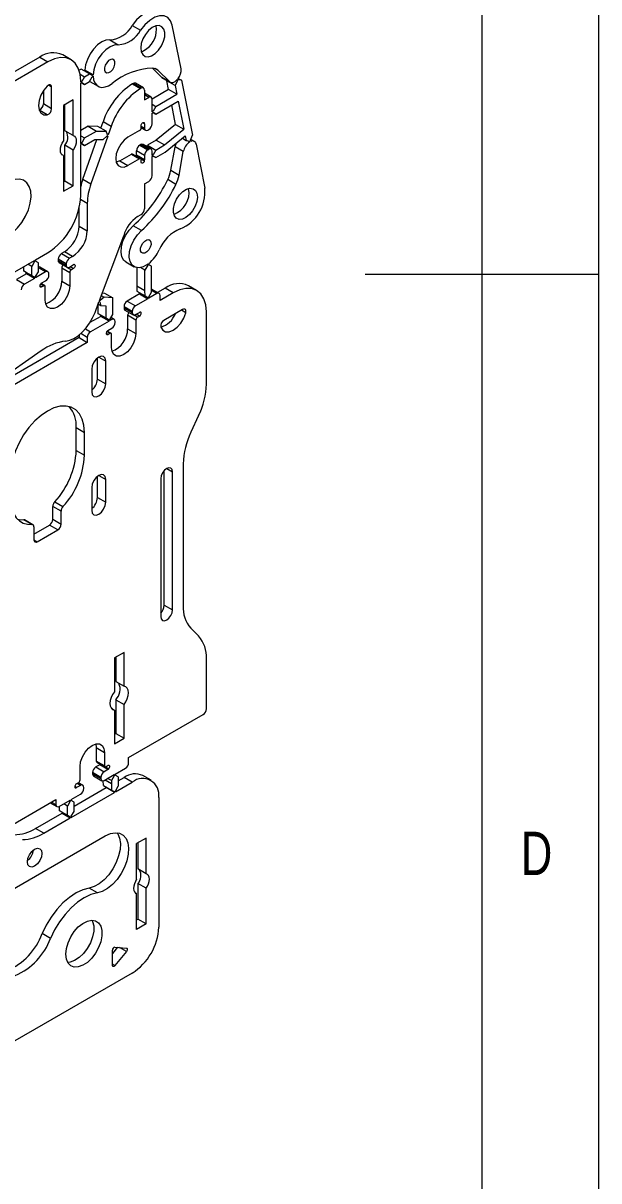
# Model space of a CAD drawing. Header units: millimetres. Extents: x 0 to 415, y 0 to 292.
# Drawn here: x 390.38 to 415, y 109.73 to 159.26 of the extents above; entities that cross this region are included whole.
import ezdxf

# ---------------------------------------------------------------- set-up
doc = ezdxf.new("R2010")
doc.units = ezdxf.units.MM
doc.styles.add('SLDTEXTSTYLE0', font='TXT', dxfattribs={"width": 0.75})

msp = doc.modelspace()

# ---------------------------------------------------------------- linework, layer by layer
at = {"color": 7, "linetype": 'Continuous', "lineweight": 0}
for p, q in [((415, 5), (415, 292)), ((410, 287), (410, 60)), ((415, 148.5), (405, 148.5))]:
    msp.add_line(p, q, dxfattribs=at)
at = {"color": 7, "linetype": 'Continuous', "lineweight": 15}
for p, q in [((395.0453, 159.1629), (395.3989, 158.9588)), ((397.134, 157.3116), (396.7513, 159.171)), ((394.0878, 158.541), (394.4414, 158.3369)), ((391.0845, 157.8082), (378.8636, 150.7533)), ((391.438, 157.6041), (379.2172, 150.5492)), ((391.0845, 157.8082), (391.438, 157.6041)), ((391.438, 157.6041), (391.438, 157.6041)), ((392.4242, 157.6952), (392.0706, 157.8993)), ((392.8555, 157.2918), (392.7698, 157.2424)), ((392.8124, 157.0766), (393.0011, 156.9676)), ((393.2091, 157.0877), (392.8555, 157.2918)), ((393.0185, 157.2471), (392.9758, 157.2224)), ((393.0011, 156.9676), (393.2091, 157.0877)), ((393.3721, 157.043), (393.0185, 157.2471)), ((393.3293, 157.0183), (393.2091, 157.0877)), ((393.3721, 157.043), (393.3293, 157.0183)), ((395.906, 157.329), (396.2761, 156.9629)), ((396.1542, 157.2291), (396.6296, 156.7588)), ((391.5959, 155.6003), (391.5959, 156.5241)), ((392.8809, 156.7594), (392.8384, 156.7839)), ((392.8384, 156.7349), (392.8384, 156.7795)), ((392.8809, 156.7594), (392.8384, 156.7349)), ((392.8809, 156.7104), (392.8384, 156.6859)), ((392.8384, 154.1159), (392.8384, 156.6859)), ((393.0011, 156.9676), (392.8809, 156.7594)), ((392.8809, 156.7104), (393.0011, 156.641)), ((393.0011, 156.641), (392.8809, 156.7104)), ((393.0011, 156.641), (393.2091, 156.7611)), ((393.2091, 156.7611), (393.3293, 156.9693)), ((393.2148, 156.7709), (393.2253, 156.7646)), ((393.2253, 156.7646), (393.5789, 156.5605)), ((393.3721, 156.994), (393.3293, 156.9693)), ((395.0786, 156.6763), (395.0557, 156.6631)), ((395.0557, 156.6631), (395.4021, 156.4631)), ((395.425, 156.4763), (395.0786, 156.6763)), ((395.525, 156.4862), (395.1786, 156.6862)), ((396.2761, 156.9629), (396.6296, 156.7588)), ((396.2761, 156.9629), (396.3038, 156.9417)), ((396.3038, 156.9417), (396.6573, 156.7376)), ((396.5254, 156.7922), (396.5328, 156.8095)), ((396.8789, 156.5881), (396.5254, 156.7922)), ((396.5999, 156.42), (396.5254, 156.7922)), ((396.9722, 156.8061), (396.8789, 156.5881)), ((396.8789, 156.5881), (396.9534, 156.2159)), ((396.9434, 156.8227), (396.9722, 156.8061)), ((396.9729, 156.8066), (396.9441, 156.8233)), ((396.9729, 156.8066), (396.9653, 156.8446)), ((396.9722, 156.8061), (396.9729, 156.8066)), ((397.0146, 156.8398), (397.0045, 156.8902)), ((397.0106, 156.8981), (397.1559, 156.8143)), ((397.1559, 156.8143), (397.0146, 156.8398)), ((397.1559, 156.8143), (397.6256, 154.4672)), ((391.2424, 156.368), (391.2424, 155.8044)), ((395.425, 156.4763), (395.4021, 156.4631)), ((395.5665, 156.3947), (395.5665, 155.9782)), ((395.8503, 156.0943), (395.5665, 156.2581)), ((395.5665, 155.9782), (395.7503, 156.0844)), ((396.5999, 156.42), (395.8915, 156.0111)), ((396.0544, 155.6969), (396.9534, 156.2159)), ((396.9534, 156.2159), (396.5999, 156.42)), ((391.5959, 155.6003), (391.2424, 155.8044)), ((392.5132, 155.9793), (392.1031, 155.7426)), ((392.1031, 155.7426), (392.1031, 154.2177)), ((392.1596, 154.6585), (392.1596, 155.7752)), ((392.5132, 154.4544), (392.5132, 155.9793)), ((395.8917, 155.4642), (395.8917, 156.0027)), ((395.8917, 155.7907), (396.0544, 155.6969)), ((396.0544, 155.6969), (395.9342, 155.4886)), ((396.0544, 155.3702), (397.012, 155.9231)), ((396.8989, 154.9256), (396.7317, 155.7612)), ((397.012, 155.9231), (397.2525, 154.7215)), ((393.6996, 154.7712), (393.7956, 155.044)), ((394.1421, 154.844), (393.7956, 155.044)), ((395.9342, 155.4886), (395.8917, 155.5131)), ((395.8917, 155.4642), (395.9342, 155.4886)), ((395.8917, 155.4152), (395.9342, 155.4397)), ((395.8917, 154.9575), (395.8917, 155.4152)), ((396.0544, 155.3702), (395.9341, 155.4396)), ((395.9342, 155.4397), (396.0544, 155.3702)), ((392.5132, 154.4544), (392.1596, 154.6585)), ((393.1582, 154.8475), (392.8384, 154.6629)), ((393.0011, 154.3486), (393.5117, 154.6434)), ((393.1582, 154.8475), (393.5117, 154.6434)), ((393.5712, 154.8453), (393.1582, 154.8475)), ((393.5117, 154.6434), (393.9248, 154.6412)), ((393.9248, 154.6412), (393.5712, 154.8453)), ((393.9779, 154.4856), (393.9248, 154.6412)), ((394.1421, 154.844), (394.0159, 154.4852)), ((395.3543, 154.6636), (394.8594, 154.3779)), ((395.425, 154.7861), (395.425, 154.8841)), ((395.425, 154.7837), (395.6079, 154.6782)), ((395.5258, 155.0162), (395.5597, 154.9966)), ((395.5665, 154.9575), (395.5665, 154.7697)), ((395.7079, 154.6881), (395.7503, 154.7126)), ((396.8989, 154.9256), (396.0731, 154.2513)), ((396.4266, 154.0472), (397.2525, 154.7215)), ((396.8989, 154.9256), (397.2525, 154.7215)), ((392.5132, 153.8298), (392.1596, 154.0339)), ((392.1596, 152.509), (392.1596, 154.0339)), ((392.8384, 154.4425), (393.0011, 154.3486)), ((392.8384, 154.1649), (392.8809, 154.1404)), ((392.8809, 154.1404), (392.8384, 154.1159)), ((392.8809, 154.0914), (392.8384, 154.0669)), ((392.8384, 151.8803), (392.8384, 154.0669)), ((393.0011, 154.3486), (392.8809, 154.1404)), ((392.8809, 154.0914), (393.0011, 154.022)), ((393.0011, 154.022), (392.8809, 154.0914)), ((392.9289, 152.5796), (393.526, 154.2775)), ((393.0011, 154.022), (393.4444, 154.278)), ((393.9966, 154.4304), (393.2754, 152.3796)), ((393.4444, 154.278), (393.7974, 154.276)), ((393.7974, 154.276), (393.9588, 154.4306)), ((393.9589, 154.4309), (393.9588, 154.4306)), ((393.9966, 154.4304), (393.9589, 154.4309)), ((394.0159, 154.4852), (393.9687, 154.5124)), ((394.0159, 154.4852), (393.9779, 154.4856)), ((395.4038, 154.0634), (395.3614, 154.0389)), ((395.3614, 154.0389), (395.7079, 153.8389)), ((395.7503, 153.8634), (395.4038, 154.0634)), ((395.8503, 153.8733), (395.5038, 154.0733)), ((395.6675, 153.9788), (395.7008, 154.0364)), ((396.0731, 154.2513), (395.7008, 154.0364)), ((395.7008, 154.0364), (396.0544, 153.8323)), ((396.0544, 153.8323), (396.4266, 154.0472)), ((396.0731, 154.2513), (396.4266, 154.0472)), ((396.4556, 153.7373), (397.3098, 154.4348)), ((397.1869, 154.3344), (397.3486, 154.241)), ((397.3098, 154.4348), (397.3486, 154.241)), ((397.3486, 154.241), (397.4907, 154.2153)), ((397.4988, 154.1774), (397.407, 154.2304)), ((397.4912, 154.2157), (397.4907, 154.2153)), ((397.4988, 154.1774), (397.4912, 154.2157)), ((397.5326, 154.2501), (397.6256, 154.4672)), ((397.5427, 154.1997), (397.5326, 154.2501)), ((397.7035, 154.2), (397.5493, 154.289)), ((397.7807, 154.0782), (398.145, 152.2038)), ((392.1031, 153.593), (392.0377, 153.6308)), ((392.1031, 153.593), (392.1031, 152.0681)), ((392.5132, 152.3049), (392.5132, 153.8298)), ((394.5129, 153.3694), (395.0079, 153.6552)), ((395.0079, 153.6552), (395.3543, 153.4551)), ((395.4043, 153.4601), (395.0578, 153.6601)), ((395.5665, 153.5939), (395.22, 153.7939)), ((395.22, 153.6061), (395.22, 153.7939)), ((395.5665, 153.4061), (395.22, 153.6061)), ((395.5665, 153.5939), (395.5665, 153.4061)), ((395.7079, 153.8389), (395.7503, 153.8634)), ((395.8917, 153.5996), (395.8917, 153.7817)), ((395.9342, 153.6241), (395.8917, 153.6486)), ((395.8917, 153.5996), (395.9342, 153.6241)), ((395.8917, 153.5506), (395.9342, 153.5751)), ((395.8917, 152.7365), (395.8917, 153.5506)), ((396.0544, 153.5057), (395.9341, 153.5751)), ((396.0544, 153.8323), (395.9342, 153.6241)), ((395.9342, 153.5751), (396.0544, 153.5057)), ((396.0544, 153.5057), (396.4556, 153.7373)), ((396.6941, 152.9665), (396.8743, 153.972)), ((397.2279, 153.7679), (396.8743, 153.972)), ((397.0477, 152.7624), (397.2279, 153.7679)), ((394.5129, 153.3694), (394.3592, 153.3073)), ((394.5129, 153.3694), (394.8594, 153.1694)), ((395.3543, 153.4551), (394.8594, 153.1694)), ((395.5597, 153.3593), (395.4209, 153.4395)), ((395.425, 153.3163), (395.425, 153.4143)), ((392.9289, 152.5796), (393.2754, 152.3796)), ((396.913, 152.3612), (396.5594, 152.5653)), ((396.6941, 152.9665), (397.0477, 152.7624)), ((392.1031, 152.4763), (392.1596, 152.509)), ((392.1031, 152.0681), (392.5132, 152.3049)), ((392.1596, 152.509), (392.5132, 152.3049)), ((395.5665, 152.3854), (395.7503, 152.4916)), ((395.5665, 152.3854), (395.5665, 151.3158)), ((392.7748, 150.5778), (392.7748, 151.3591)), ((393.1213, 151.5492), (393.1213, 150.3778)), ((395.2717, 150.9823), (395.425, 151.0708)), ((392.7748, 150.5778), (393.1213, 150.3778)), ((395.4387, 150.3894), (395.0851, 150.5935)), ((393.6389, 147.3886), (394.6769, 150.1654)), ((387.0928, 146.9303), (390.8656, 149.1083)), ((390.8204, 149.0822), (390.8656, 149.0561)), ((390.8656, 149.0561), (390.8656, 149.1083)), ((390.908, 149.1328), (391.4242, 149.4308)), ((390.908, 149.0806), (390.908, 149.1328)), ((391.0283, 149.0112), (390.908, 149.0806)), ((392.2162, 148.9571), (391.8697, 149.1571)), ((391.8697, 149.1571), (391.8697, 149.1081)), ((391.8697, 149.1081), (392.2162, 148.9081)), ((392.1384, 149.4755), (392.0111, 149.4021)), ((392.0111, 149.4021), (392.3576, 149.2021)), ((392.4849, 149.2755), (392.1384, 149.4755)), ((392.4849, 149.2755), (392.3576, 149.2021)), ((390.3919, 148.8348), (390.3919, 148.6665)), ((390.3919, 148.6665), (390.7454, 148.4624)), ((390.5121, 148.5971), (390.3919, 148.6665)), ((390.8656, 148.3929), (390.5121, 148.5971)), ((390.5121, 148.5367), (390.5121, 148.5971)), ((390.7454, 148.8479), (390.58, 148.9434)), ((390.8656, 149.0561), (390.7454, 148.8479)), ((390.7454, 148.4624), (390.7454, 148.8479)), ((390.908, 148.4174), (391.0283, 148.6256)), ((391.3394, 148.6142), (390.908, 148.3652)), ((391.0283, 148.6256), (391.0283, 149.0112)), ((391.4394, 148.6241), (391.0929, 148.8242)), ((391.9111, 149.0166), (392.2576, 148.8165)), ((392.0253, 148.7897), (392.3718, 148.5896)), ((392.0253, 148.7897), (392.0253, 148.2181)), ((392.2162, 148.9571), (392.2162, 148.9081)), ((392.3576, 148.8264), (392.5203, 148.9203)), ((392.3718, 148.5896), (392.3718, 148.0181)), ((392.5273, 148.7611), (392.4425, 148.7121)), ((394.7694, 149.0454), (395.1229, 148.8413)), ((395.2347, 148.8008), (395.2347, 148.0259)), ((395.5883, 148.6951), (395.4, 148.8038)), ((395.7085, 148.9033), (395.5883, 148.6951)), ((395.5883, 147.8218), (395.5883, 148.6951)), ((395.6746, 148.9229), (395.7085, 148.9033)), ((395.6752, 148.9233), (395.7092, 148.9037)), ((395.7085, 148.9033), (395.7092, 148.9037)), ((395.7092, 148.9468), (395.7092, 148.9037)), ((395.7516, 148.9788), (395.7516, 148.9274)), ((395.8711, 148.8584), (395.7516, 148.9274)), ((395.8711, 147.9868), (395.8711, 148.8584)), ((390.5191, 148.5408), (390.0878, 148.2918)), ((390.0878, 148.2918), (390.4343, 148.0917)), ((390.8656, 148.3407), (390.4343, 148.0917)), ((390.8656, 148.3407), (390.5191, 148.5408)), ((390.7454, 148.4624), (390.8656, 148.3929)), ((390.8656, 148.3407), (390.8656, 148.3929)), ((390.908, 148.3652), (390.908, 148.4174)), ((391.3045, 148.0313), (391.1467, 148.1224)), ((391.1767, 148.1447), (391.3394, 148.2386)), ((391.4808, 148.4836), (391.4808, 148.5326)), ((392.0253, 148.2181), (392.3718, 148.0181)), ((391.2545, 148.0263), (391.1697, 147.9774)), ((391.3252, 147.4139), (391.3252, 147.9855)), ((393.7198, 147.605), (393.8405, 147.5353)), ((393.7628, 147.72), (393.8578, 147.7133)), ((393.8578, 147.7133), (394.2114, 147.5092)), ((395.3588, 147.6765), (394.8325, 147.3726)), ((395.2347, 148.0259), (395.5883, 147.8218)), ((395.2347, 148.0259), (395.2369, 147.7922)), ((395.2369, 147.7922), (395.5904, 147.5881)), ((395.3586, 147.7219), (395.3588, 147.6765)), ((395.3588, 147.6765), (395.7123, 147.4724)), ((395.5904, 147.5881), (395.5883, 147.8218)), ((395.7546, 147.5463), (395.8733, 147.7548)), ((396.0911, 147.691), (395.7548, 147.4969)), ((395.8733, 147.7548), (395.8711, 147.9868)), ((396.1911, 147.7009), (395.8721, 147.8851)), ((396.4447, 147.9277), (396.1215, 147.7412)), ((396.7982, 147.7236), (396.2326, 147.3971)), ((396.2326, 147.3971), (396.2326, 147.6094)), ((396.7982, 147.7236), (396.4447, 147.9277)), ((397.7982, 147.8227), (397.4446, 148.0268)), ((393.4503, 146.8842), (393.6184, 147.3339)), ((393.575, 147.2177), (393.575, 146.8377)), ((393.7021, 147.1706), (393.5831, 147.2393)), ((393.6564, 147.3318), (393.6184, 147.3339)), ((393.6764, 147.3865), (393.6389, 147.3886)), ((393.6764, 147.3865), (393.6449, 147.4047)), ((393.6768, 147.3877), (393.6453, 147.4059)), ((393.6564, 147.3318), (393.7021, 147.1706)), ((393.6764, 147.3865), (393.6768, 147.3877)), ((393.8405, 147.5353), (393.6768, 147.3877)), ((393.9285, 147.1546), (393.7021, 147.1706)), ((394.2114, 147.5092), (393.8405, 147.5353)), ((393.9285, 146.6336), (393.9285, 147.1546)), ((394.2114, 146.7969), (394.2114, 147.5092)), ((395.0446, 146.9236), (394.6911, 147.1277)), ((394.6911, 147.1277), (394.6911, 147.0787)), ((394.8325, 147.3726), (395.186, 147.1685)), ((395.7123, 147.4724), (395.186, 147.1685)), ((395.5904, 147.5881), (395.7119, 147.5208)), ((395.7122, 147.521), (395.7119, 147.5208)), ((395.7122, 147.521), (395.7123, 147.4724)), ((395.7546, 147.5463), (395.7548, 147.4969)), ((393.6952, 146.7161), (393.2345, 146.4501)), ((393.575, 146.8377), (393.9285, 146.6336)), ((393.6952, 146.7683), (393.575, 146.8377)), ((394.0487, 146.5642), (393.6952, 146.7683)), ((393.6952, 146.7161), (393.6952, 146.7683)), ((394.0487, 146.512), (393.6952, 146.7161)), ((393.9285, 146.6336), (394.0487, 146.5642)), ((394.0912, 146.5887), (394.2114, 146.7969)), ((394.2678, 146.5906), (394.1362, 146.6666)), ((394.6911, 147.0787), (395.0446, 146.8746)), ((394.7325, 146.9871), (395.0861, 146.783)), ((395.2002, 146.5561), (394.8466, 146.7602)), ((394.8466, 146.7602), (394.8466, 146.1887)), ((395.0446, 146.9236), (395.0446, 146.8746)), ((395.186, 146.7929), (395.3487, 146.8868)), ((395.2709, 146.6786), (395.3557, 146.7276)), ((397.1982, 147.0072), (396.3982, 146.5454)), ((398.2125, 143.8217), (398.2125, 146.907)), ((394.0487, 146.512), (393.2627, 146.0582)), ((394.0052, 146.1112), (394.1678, 146.2051)), ((394.0487, 146.512), (394.0487, 146.5642)), ((394.0912, 146.5365), (394.0912, 146.5887)), ((394.1678, 146.5807), (394.0912, 146.5365)), ((394.3092, 146.4501), (394.3092, 146.4991)), ((394.8466, 146.1887), (395.2002, 145.9846)), ((395.2002, 146.5561), (395.2002, 145.9846)), ((392.7677, 145.8051), (388.1282, 143.1267)), ((392.7677, 145.9184), (392.7677, 145.8051)), ((392.7677, 145.8051), (393.1213, 145.601)), ((393.1213, 145.8133), (393.1213, 145.601)), ((394.133, 145.9978), (393.9751, 146.0889)), ((393.9981, 145.9438), (394.083, 145.9928)), ((394.1537, 145.3804), (394.1537, 145.952)), ((391.1508, 145.2356), (381.7168, 138.6534)), ((393.1213, 145.601), (386.4026, 141.7224)), ((393.5526, 144.029), (393.5526, 144.9373)), ((393.9062, 143.8249), (393.9062, 144.8048)), ((393.3122, 144.4619), (393.3122, 143.482)), ((393.5526, 144.029), (393.9062, 143.8249)), ((397.8838, 142.4729), (397.5512, 141.7572)), ((392.6489, 141.9559), (393.0025, 141.7518)), ((392.6489, 140.9761), (392.6489, 141.9559)), ((393.0025, 140.772), (393.0025, 141.7518)), ((392.6489, 140.9761), (393.0025, 140.772)), ((397.2225, 140.4084), (397.2225, 134.3429)), ((393.5526, 138.9665), (393.5526, 139.8748)), ((393.9062, 138.7624), (393.9062, 139.7422)), ((396.2679, 139.7777), (396.2679, 133.8715)), ((396.4093, 134.3613), (396.4093, 140.1176)), ((396.7629, 134.1572), (396.7629, 140.0635)), ((393.3122, 139.3993), (393.3122, 138.4195)), ((391.7271, 138.7812), (392.0806, 138.5771)), ((393.5526, 138.9665), (393.9062, 138.7624)), ((391.9984, 138.3813), (391.6449, 138.5855)), ((391.6449, 138.0343), (391.6449, 138.5855)), ((391.9984, 137.8302), (391.9984, 138.3813)), ((390.7537, 137.8111), (390.4001, 138.0152)), ((390.7945, 137.8018), (390.4409, 138.0059)), ((390.8359, 137.404), (391.5034, 137.7893)), ((390.8359, 137.7103), (390.8359, 137.1591)), ((391.857, 137.5852), (391.5034, 137.7893)), ((391.6449, 138.0343), (391.9984, 137.8302)), ((390.9773, 137.0774), (391.857, 137.5852)), ((396.4093, 134.3613), (396.7629, 134.1572)), ((397.5512, 133.3736), (397.8838, 133.042)), ((394.6925, 132.341), (394.2824, 132.1043)), ((394.6925, 130.895), (394.6925, 132.341)), ((394.2824, 132.1043), (394.2824, 130.6582)), ((394.3389, 132.1369), (394.3389, 131.0991)), ((398.2125, 129.9229), (398.2125, 132.0726)), ((394.3389, 131.0991), (394.6925, 130.895)), ((394.3389, 130.3167), (394.6925, 130.1126)), ((394.3389, 130.3167), (394.3389, 128.8707)), ((394.1487, 129.953), (394.2824, 129.8759)), ((394.2824, 129.8759), (394.2824, 128.4298)), ((394.6925, 128.6666), (394.6925, 130.1126)), ((394.8891, 127.8411), (398.071, 129.678)), ((394.3389, 128.8707), (394.2824, 128.838)), ((394.3389, 128.8707), (394.6925, 128.6666)), ((393.4817, 128.4246), (393.5031, 128.2657)), ((394.2824, 128.4298), (394.6925, 128.6666)), ((393.5031, 128.2657), (393.8567, 128.0616)), ((393.5031, 128.2657), (393.5031, 127.6941)), ((393.8567, 128.0616), (393.8567, 127.49)), ((394.8891, 127.6288), (394.8891, 127.8411)), ((392.8102, 126.8859), (392.8102, 127.4575)), ((393.6516, 127.5349), (393.489, 127.441)), ((393.489, 127.441), (393.8425, 127.2369)), ((393.8567, 127.49), (393.5031, 127.6941)), ((393.5238, 127.6484), (393.8774, 127.4443)), ((394.0052, 127.3308), (393.6516, 127.5349)), ((394.0052, 127.3308), (393.8425, 127.2369)), ((393.9035, 127.4402), (394.0423, 127.36)), ((394.0122, 127.4982), (393.9274, 127.4492)), ((394.3163, 127.1348), (394.7476, 127.3838)), ((393.7011, 126.992), (393.3476, 127.1961)), ((393.3476, 127.1961), (393.3476, 127.1471)), ((393.3476, 127.1471), (393.7011, 126.943)), ((393.389, 127.0555), (393.7425, 126.8514)), ((393.7011, 126.992), (393.7011, 126.943)), ((393.8078, 126.651), (393.8026, 126.8449)), ((393.8425, 126.8613), (394.2739, 127.1103)), ((393.8856, 126.8862), (394.1537, 126.7314)), ((394.1537, 126.8531), (393.991, 126.947)), ((394.2739, 127.0613), (394.1537, 126.8531)), ((394.1537, 126.8531), (394.1537, 126.7314)), ((394.2314, 127.0858), (394.2739, 127.0613)), ((394.2739, 127.0613), (394.2739, 127.1103)), ((394.3163, 127.0858), (394.3163, 127.1348)), ((394.4365, 127.0164), (394.3163, 127.0858)), ((394.4365, 127.0164), (394.4365, 126.8997)), ((394.4365, 126.8997), (394.4441, 126.6202)), ((394.438, 126.8457), (394.6917, 126.9922)), ((395.0453, 126.7881), (394.6917, 126.9922)), ((395.8452, 126.8673), (395.4917, 127.0714)), ((392.4371, 125.2824), (394.2861, 126.3498)), ((392.5573, 125.76), (393.9326, 126.5539)), ((392.6245, 126.5415), (392.5906, 126.5611)), ((392.7395, 126.7634), (392.6546, 126.7144)), ((392.8243, 126.6491), (392.6617, 126.5552)), ((392.9243, 126.659), (392.7414, 126.7646)), ((392.9657, 126.5184), (392.9657, 126.5674)), ((393.8078, 126.651), (394.1614, 126.4469)), ((393.9326, 126.5539), (393.9318, 126.5795)), ((394.2861, 126.3498), (393.9326, 126.5539)), ((394.1537, 126.7314), (394.1614, 126.4469)), ((394.1614, 126.4469), (394.2851, 126.384)), ((394.2861, 126.3498), (394.2851, 126.384)), ((394.3276, 126.41), (394.3275, 126.4099)), ((394.3286, 126.3743), (394.3275, 126.4099)), ((394.3276, 126.41), (394.4441, 126.6202)), ((394.3286, 126.3743), (395.0453, 126.7881)), ((381.0379, 119.8449), (391.7778, 126.045)), ((391.5353, 125.905), (391.8192, 125.7411)), ((391.7778, 126.045), (391.7778, 125.8327)), ((391.9192, 125.751), (392.3947, 126.0255)), ((392.2745, 125.7683), (392.1118, 125.8622)), ((392.3947, 125.9765), (392.2745, 125.7683)), ((392.3947, 125.9765), (392.3522, 126.001)), ((392.3947, 126.0255), (392.3947, 125.9765)), ((392.4371, 126.05), (392.8243, 126.2735)), ((392.4371, 126.05), (392.4371, 126.001)), ((392.5573, 125.9316), (392.4371, 126.001)), ((392.5573, 125.5396), (392.5573, 125.9316)), ((396.1766, 126.1348), (396.1766, 120.5823)), ((390.9118, 124.8101), (392.0411, 125.462)), ((391.9209, 125.752), (391.9209, 125.5804)), ((391.9209, 125.5804), (392.2745, 125.3763)), ((392.0411, 125.511), (391.9209, 125.5804)), ((392.0411, 125.511), (392.3947, 125.3069)), ((392.0411, 125.511), (392.0411, 125.462)), ((392.0411, 125.462), (392.3947, 125.2579)), ((392.2745, 125.3763), (392.2745, 125.7683)), ((392.2745, 125.3763), (392.3947, 125.3069)), ((392.3947, 125.3069), (392.3947, 125.2579)), ((392.4371, 125.3314), (392.5573, 125.5396)), ((392.4371, 125.3314), (392.4371, 125.2824)), ((391.2653, 124.606), (390.9118, 124.8101)), ((391.2653, 124.606), (392.3947, 125.2579)), ((388.6601, 121.4689), (393.8907, 124.4885)), ((395.6421, 124.3972), (395.2319, 124.1604)), ((395.6421, 122.8723), (395.6421, 124.3972)), ((395.2319, 122.6355), (395.2319, 124.1604)), ((395.2885, 124.1931), (395.2885, 123.0764)), ((395.6421, 122.8723), (395.2885, 123.0764)), ((395.6421, 122.2476), (395.2885, 122.4517)), ((395.2885, 122.4517), (395.2885, 120.9268)), ((393.5522, 122.0541), (393.1987, 122.2582)), ((395.2319, 122.0109), (395.1666, 122.0486)), ((395.2319, 120.486), (395.2319, 122.0109)), ((395.6421, 120.7227), (395.6421, 122.2476)), ((395.2319, 120.8942), (395.2885, 120.9268)), ((395.6421, 120.7227), (395.2885, 120.9268)), ((395.6421, 120.7227), (395.2319, 120.486)), ((391.5456, 120.1045), (391.1921, 120.3086)), ((394.4168, 119.725), (394.1977, 119.4524)), ((394.1977, 118.9499), (394.1977, 119.6031)), ((394.3037, 119.7351), (394.7936, 119.6913)), ((394.7936, 119.5498), (394.3037, 118.9404)), ((395.0453, 118.6227), (383.4039, 111.9022))]:
    msp.add_line(p, q, dxfattribs=at)
at = {"color": 8, "linetype": 'Continuous', "lineweight": 15}
for p, q in [((396.1542, 157.2291), (396.0045, 157.3155)), ((391.5959, 156.5241), (391.4545, 156.6058)), ((395.7503, 156.0844), (395.5665, 156.1905)), ((391.4073, 155.3375), (391.0626, 155.5365)), ((395.425, 154.8514), (395.5665, 154.7697)), ((395.5665, 154.9575), (395.489, 155.0023)), ((393.1213, 151.5492), (392.8317, 151.7164)), ((391.3394, 148.6142), (391.0283, 148.7938)), ((392.2727, 148.8102), (392.4425, 148.7121)), ((392.3859, 148.8428), (392.5273, 148.7611)), ((391.1272, 148.0998), (391.2545, 148.0263)), ((391.099, 148.0182), (391.1697, 147.9774)), ((396.0911, 147.691), (395.8727, 147.8172)), ((394.1678, 146.5807), (394.1069, 146.6159)), ((395.2709, 146.6786), (395.1011, 146.7766)), ((395.3557, 146.7276), (395.2143, 146.8093)), ((397.3316, 146.8664), (397.143, 146.9753)), ((393.0413, 146.1861), (393.2627, 146.0582)), ((393.1213, 145.8133), (392.8376, 145.9771)), ((393.9981, 145.9438), (393.9274, 145.9847)), ((394.083, 145.9928), (393.9557, 146.0663)), ((393.6091, 144.9763), (393.9062, 144.8048)), ((396.5154, 140.2064), (396.7629, 140.0635)), ((393.6091, 139.9137), (393.9062, 139.7422)), ((390.8359, 137.1591), (390.9773, 137.0774)), ((392.6617, 126.5552), (392.5842, 126.5999)), ((392.8243, 126.6491), (392.6829, 126.7307)), ((391.5939, 125.9388), (391.7778, 125.8327)), ((394.7936, 119.5498), (394.5038, 119.7172)), ((394.3037, 118.9404), (394.1977, 119.0017))]:
    msp.add_line(p, q, dxfattribs=at)
at = {"color": 7, "linetype": 'Continuous', "lineweight": 15, "flags": 128}
for points in [[(396.1677, 159.7316), (396.0484, 159.7773), (395.858, 159.7807), (395.6491, 159.7147), (395.435, 159.5835), (395.2294, 159.3956), (395.0453, 159.1629)], [(396.7513, 159.171), (396.6807, 159.3638), (396.5617, 159.5008), (396.402, 159.5732), (396.2115, 159.5766), (396.0026, 159.5106), (395.7886, 159.3794), (395.5829, 159.1915), (395.3989, 158.9588)], [(396.026, 157.965), (396.1703, 158.1099), (396.2925, 158.2884), (396.3817, 158.4846), (396.4301, 158.6812), (396.4332, 158.8607), (396.3908, 159.007), (396.3067, 159.1073), (396.1884, 159.1525), (396.0463, 159.1388), (395.8931, 159.0672), (395.7425, 158.9442), (395.6077, 158.7807), (395.5008, 158.5912), (395.4312, 158.3925), (395.4052, 158.2024), (395.4251, 158.0376), (395.489, 157.9129), (395.5914, 157.8394), (395.723, 157.8235), (395.8723, 157.8666), (396.026, 157.965)], [(394.0878, 158.541), (393.9196, 158.5279), (393.7384, 158.4546), (393.5563, 158.3259), (393.3855, 158.1506), (393.2376, 157.9403), (393.1224, 157.7092), (393.0477, 157.4728), (393.0185, 157.2471)], [(394.4414, 158.3369), (394.2732, 158.3238), (394.092, 158.2505), (393.9098, 158.1218), (393.7391, 157.9465), (393.5911, 157.7362), (393.4759, 157.5051), (393.4012, 157.2687), (393.3721, 157.043)], [(395.4252, 158.0372), (395.5188, 158.0707), (395.6724, 158.1691)], [(392.8384, 156.7795), (392.8116, 157.0807), (392.7321, 157.3394), (392.603, 157.5459), (392.4291, 157.6923), (392.2171, 157.7731), (391.975, 157.7852), (391.712, 157.7281), (391.438, 157.6041)], [(394.033, 157.6559), (393.9517, 157.5692), (393.8897, 157.4608), (393.8566, 157.3472), (393.8573, 157.2456), (393.8917, 157.1716), (393.9546, 157.1364), (394.0364, 157.1454), (394.1247, 157.1971), (394.206, 157.2838), (394.268, 157.3922), (394.3011, 157.5059), (394.3004, 157.6074), (394.266, 157.6814), (394.2031, 157.7166), (394.1212, 157.7077), (394.033, 157.6559)], [(391.4073, 156.5692), (391.2547, 156.3862), (391.134, 156.1727), (391.0568, 155.9488), (391.0302, 155.7356), (391.0568, 155.5531), (391.134, 155.4184), (391.2547, 155.3442), (391.4073, 155.3375)], [(391.5959, 156.5241), (391.5919, 156.5604), (391.5801, 156.59), (391.5611, 156.6113), (391.5361, 156.6229), (391.5065, 156.6244), (391.4739, 156.6154), (391.4402, 156.5967), (391.4073, 156.5692)], [(393.3721, 156.994), (393.3921, 156.8354), (393.4426, 156.703), (393.5212, 156.6026), (393.6244, 156.5386), (393.7478, 156.5139), (393.8858, 156.5295), (394.0323, 156.5849), (394.1809, 156.6774)], [(396.6296, 156.7588), (396.6605, 156.7359), (396.6967, 156.7225), (396.7374, 156.719), (396.7814, 156.7256), (396.8274, 156.742), (396.8743, 156.7678), (396.9207, 156.8023), (396.9653, 156.8446)], [(395.425, 154.8841), (395.429, 154.9134), (395.4406, 154.9441), (395.4583, 154.9726), (395.4803, 154.9957), (395.5041, 155.0108), (395.5269, 155.0162), (395.5461, 155.0113), (395.5597, 154.9966)], [(392.1031, 153.593), (392.0467, 153.6229), (392.0041, 153.6739), (391.9777, 153.7434), (391.9687, 153.8278), (391.9777, 153.9225), (392.0041, 154.0226), (392.0467, 154.1228), (392.1031, 154.2177)], [(392.5132, 154.4544), (392.5696, 154.4246), (392.6121, 154.3736), (392.6386, 154.304), (392.6475, 154.2197), (392.6386, 154.1249), (392.6121, 154.0248), (392.5696, 153.9247), (392.5132, 153.8298)], [(394.8594, 154.3779), (394.6977, 154.2549), (394.5518, 154.0849), (394.436, 153.8844), (394.3617, 153.6731), (394.3361, 153.4716), (394.3617, 153.2996), (394.436, 153.1741), (394.5518, 153.1072), (394.6977, 153.1056), (394.8594, 153.1694)], [(395.5597, 153.3593), (395.5461, 153.3289), (395.5269, 153.3018), (395.5041, 153.2808), (395.4803, 153.2685), (395.4583, 153.2662), (395.4406, 153.2742), (395.429, 153.2916), (395.425, 153.3163)], [(389.719, 150.1442), (389.9353, 150.297), (390.1411, 150.4971), (390.3269, 150.7352), (390.4838, 150.9998), (390.6044, 151.2786), (390.683, 151.5582), (390.7158, 151.8256), (390.7014, 152.0679), (390.6403, 152.2738), (390.5356, 152.4336), (390.392, 152.5395), (390.2166, 152.5868), (390.0174, 152.573), (389.804, 152.4989), (389.5865, 152.3679), (389.3751, 152.1863)], [(397.2085, 152.0531), (397.3622, 152.1515), (397.5114, 152.1946), (397.6431, 152.1787), (397.7455, 152.1051), (397.8094, 151.9804), (397.8293, 151.8157), (397.8033, 151.6256), (397.7337, 151.4269), (397.6268, 151.2374), (397.492, 151.0739), (397.3413, 150.9509), (397.1882, 150.8793), (397.0461, 150.8655), (396.9278, 150.9108), (396.8437, 151.0111), (396.8013, 151.1574), (396.8044, 151.3368), (396.8527, 151.5334), (396.942, 151.7297), (397.0642, 151.9082), (397.2085, 152.0531)], [(394.7694, 149.0454), (394.6866, 149.1126), (394.6002, 149.2612), (394.5634, 149.4578), (394.5787, 149.688), (394.6451, 149.9347), (394.7576, 150.1797), (394.908, 150.4048), (395.0851, 150.5935)], [(395.7092, 148.9468), (395.5169, 148.8389), (395.3325, 148.7953), (395.1696, 148.819), (395.0401, 148.9085), (394.9538, 149.0571), (394.9169, 149.2537), (394.9322, 149.4839), (394.9986, 149.7306), (395.1112, 149.9755), (395.2616, 150.2007), (395.4387, 150.3894)], [(395.6688, 149.478), (395.5805, 149.4263), (395.4987, 149.4173), (395.4357, 149.4525), (395.4013, 149.5265), (395.4006, 149.6281), (395.4338, 149.7417), (395.4957, 149.8501), (395.577, 149.9368), (395.6653, 149.9885), (395.7471, 149.9975), (395.81, 149.9623), (395.8445, 149.8883), (395.8451, 149.7867), (395.812, 149.6731), (395.7501, 149.5647), (395.6688, 149.478)], [(392.5574, 148.934), (392.5769, 148.9296), (392.5908, 148.9153), (392.5975, 148.8929), (392.5963, 148.8648), (392.5873, 148.8342), (392.5715, 148.8046), (392.5508, 148.7792), (392.5273, 148.7611)], [(391.1697, 147.9774), (391.1462, 147.9684), (391.1255, 147.9698), (391.1097, 147.9812), (391.1007, 148.0014), (391.0995, 148.0281), (391.1062, 148.0583), (391.1201, 148.0886), (391.1396, 148.1155)], [(392.3718, 148.0181), (392.3461, 147.8166), (392.2718, 147.6052), (392.1561, 147.4047), (392.0102, 147.2347), (391.8485, 147.1118), (391.6868, 147.048), (391.5409, 147.0496), (391.4252, 147.1165), (391.3509, 147.242), (391.3252, 147.4139)], [(398.2125, 146.907), (398.1853, 147.2099), (398.1048, 147.4698), (397.9741, 147.6767), (397.7982, 147.8226), (397.5839, 147.902), (397.3394, 147.9118), (397.0741, 147.8515), (396.7982, 147.7236)], [(392.1974, 145.6594), (392.3702, 145.6956), (392.5501, 145.7733), (392.7312, 145.8901), (392.9073, 146.0419), (393.0725, 146.2237), (393.2213, 146.4294), (393.3487, 146.6521), (393.4503, 146.8842)], [(395.3557, 146.7276), (395.3792, 146.7457), (395.4, 146.771), (395.4157, 146.8007), (395.4248, 146.8313), (395.426, 146.8594), (395.4192, 146.8818), (395.4054, 146.8961), (395.3859, 146.9005)], [(396.2649, 146.2506), (396.3471, 146.1218), (396.4716, 146.0544), (396.6269, 146.0548), (396.7982, 146.123), (396.9696, 146.2526), (397.1248, 146.4315), (397.2494, 146.6427), (397.3316, 146.8664)], [(397.3316, 146.8664), (397.3389, 146.9086), (397.3383, 146.9472), (397.3298, 146.9799), (397.3137, 147.0048), (397.2911, 147.0207), (397.2633, 147.0264), (397.2317, 147.0219), (397.1982, 147.0072)], [(393.968, 146.082), (393.9485, 146.0551), (393.9346, 146.0248), (393.9279, 145.9946), (393.9291, 145.9679), (393.9381, 145.9477), (393.9539, 145.9363), (393.9747, 145.9349), (393.9981, 145.9438)], [(395.2002, 145.9846), (395.1746, 145.7831), (395.1003, 145.5717), (394.9845, 145.3712), (394.8386, 145.2012), (394.6769, 145.0782), (394.5152, 145.0145), (394.3694, 145.0161), (394.2536, 145.0829), (394.1793, 145.2085), (394.1537, 145.3804)], [(393.9062, 144.8048), (393.8836, 144.923), (393.8192, 144.9971), (393.7228, 145.0158), (393.6092, 144.9763), (393.4955, 144.8846), (393.3992, 144.7546), (393.3348, 144.6062), (393.3122, 144.4619)], [(393.3122, 143.482), (393.3348, 143.3638), (393.3992, 143.2898), (393.4955, 143.271), (393.6092, 143.3105), (393.7228, 143.4023), (393.8192, 143.5322), (393.8836, 143.6806), (393.9062, 143.8249)], [(393.0025, 141.7518), (392.9784, 142.0558), (392.9069, 142.3228), (392.7901, 142.5445), (392.6316, 142.7144), (392.4362, 142.8273), (392.2098, 142.8796), (391.9594, 142.8699), (391.6925, 142.7984), (391.4172, 142.6673), (391.1419, 142.4806), (390.8749, 142.2439), (390.6245, 141.9644), (390.3981, 141.6507), (390.2027, 141.3123), (390.0442, 140.9594), (389.9274, 140.6028), (389.8559, 140.2532), (389.8318, 139.9214)], [(396.7629, 140.0635), (396.7441, 140.162), (396.6904, 140.2237), (396.6101, 140.2393), (396.5154, 140.2064), (396.4207, 140.13), (396.3404, 140.0217), (396.2868, 139.898), (396.2679, 139.7777)], [(393.9062, 139.7422), (393.8836, 139.8604), (393.8192, 139.9345), (393.7228, 139.9532), (393.6092, 139.9137), (393.4955, 139.822), (393.3992, 139.692), (393.3348, 139.5436), (393.3122, 139.3993)], [(389.8318, 138.9416), (389.8479, 138.6911), (389.8957, 138.4642), (389.9743, 138.2654), (390.082, 138.0989), (390.2168, 137.9679), (390.3759, 137.8752), (390.5561, 137.8226), (390.7537, 137.8111)], [(393.3122, 138.4195), (393.3348, 138.3013), (393.3992, 138.2272), (393.4955, 138.2085), (393.6092, 138.248), (393.7228, 138.3397), (393.8192, 138.4697), (393.8836, 138.6181), (393.9062, 138.7624)], [(390.1335, 138.0414), (390.2025, 138.0267), (390.4001, 138.0152)], [(396.2679, 133.8715), (396.2868, 133.773), (396.3404, 133.7112), (396.4207, 133.6956), (396.5154, 133.7285), (396.6101, 133.805), (396.6904, 133.9133), (396.7441, 134.037), (396.7629, 134.1572)], [(394.6925, 130.1126), (394.7717, 130.2313), (394.8324, 130.3601), (394.8704, 130.4905), (394.8834, 130.614), (394.8704, 130.7226), (394.8324, 130.8091), (394.7717, 130.8678), (394.6925, 130.895)], [(394.2824, 130.6582), (394.2031, 130.5396), (394.1425, 130.4108), (394.1044, 130.2804), (394.0914, 130.1568), (394.1044, 130.0483), (394.1425, 129.9618), (394.2031, 129.903), (394.2824, 129.8759)], [(392.8102, 127.4575), (392.8358, 127.659), (392.9101, 127.8703), (393.0259, 128.0708), (393.1717, 128.2409), (393.3334, 128.3638), (393.4951, 128.4276), (393.641, 128.4259), (393.7567, 128.3591), (393.8311, 128.2335), (393.8567, 128.0616)], [(394.0423, 127.36), (394.0618, 127.387), (394.0757, 127.4173), (394.0825, 127.4475), (394.0813, 127.4742), (394.0722, 127.4944), (394.0565, 127.5058), (394.0357, 127.5071), (394.0122, 127.4982)], [(392.6546, 126.7144), (392.6312, 126.6963), (392.6104, 126.671), (392.5946, 126.6414), (392.5856, 126.6108), (392.5844, 126.5826), (392.5911, 126.5602), (392.605, 126.546), (392.6245, 126.5415)], [(394.3978, 124.6215), (394.4228, 124.584), (394.5018, 124.3958), (394.5351, 124.1671), (394.5213, 123.9087), (394.4608, 123.6328), (394.3567, 123.3524), (394.2138, 123.0809), (394.0388, 122.831), (393.8402, 122.6147), (393.6272, 122.442), (393.4099, 122.3213), (393.1987, 122.2582)], [(393.8907, 124.4885), (394.1067, 124.5859), (394.3125, 124.6241), (394.4984, 124.6013), (394.6554, 124.5186), (394.7763, 124.3799), (394.8553, 124.1917), (394.8887, 123.963), (394.8748, 123.7046), (394.8144, 123.4287), (394.7102, 123.1483), (394.5673, 122.8768), (394.3924, 122.6269), (394.1937, 122.4106), (393.9807, 122.2379), (393.7634, 122.1172), (393.5522, 122.0541)], [(390.556, 123.38), (390.5797, 123.5311), (390.6472, 123.6866), (390.7481, 123.8228), (390.8672, 123.9188), (390.9862, 123.9602), (391.0872, 123.9406), (391.1546, 123.863), (391.1783, 123.7392), (391.1546, 123.588), (391.0872, 123.4325), (390.9862, 123.2964), (390.8672, 123.2003), (390.7481, 123.1589), (390.6472, 123.1785), (390.5797, 123.2561), (390.556, 123.38)], [(395.6421, 122.2476), (395.6984, 122.3426), (395.741, 122.4427), (395.7674, 122.5428), (395.7764, 122.6375), (395.7674, 122.7219), (395.741, 122.7914), (395.6984, 122.8425), (395.6421, 122.8723)], [(395.2319, 122.6355), (395.1756, 122.5406), (395.133, 122.4405), (395.1066, 122.3404), (395.0976, 122.2456), (395.1066, 122.1613), (395.133, 122.0917), (395.1756, 122.0407), (395.2319, 122.0109)], [(393.1987, 122.2582), (392.9224, 122.1841), (392.6377, 122.0503), (392.3526, 121.8606), (392.0752, 121.6205), (391.8133, 121.3366), (391.5745, 121.0172), (391.3654, 120.6713), (391.1921, 120.3086)], [(393.5522, 122.0541), (393.276, 121.98), (392.9913, 121.8462), (392.7062, 121.6565), (392.4287, 121.4163), (392.1669, 121.1325), (391.928, 120.8131), (391.719, 120.4672), (391.5456, 120.1045)], [(392.1993, 119.4294), (392.2238, 119.6668), (392.2955, 119.9176), (392.4102, 120.1659), (392.5604, 120.3962), (392.7368, 120.5939), (392.9283, 120.7466), (393.1229, 120.8448), (393.3083, 120.8823), (393.473, 120.8567), (393.6064, 120.7696), (393.7004, 120.6265), (393.7488, 120.4364), (393.7488, 120.2113), (393.7004, 119.9652), (393.6064, 119.7137), (393.473, 119.4725), (393.3083, 119.2569), (393.1229, 119.0802), (392.9283, 118.9538), (392.7368, 118.8854), (392.5604, 118.8794), (392.4102, 118.9362), (392.2955, 119.0522), (392.2238, 119.2201), (392.1993, 119.4294)], [(393.3212, 120.8826), (393.3468, 120.8306), (393.3953, 120.6405), (393.3953, 120.4154), (393.3468, 120.1693), (393.2529, 119.9178), (393.1194, 119.6766), (392.9548, 119.461), (392.7694, 119.2843), (392.5748, 119.1579), (392.3832, 119.0895), (392.2796, 119.0783)], [(394.7936, 119.6913), (394.8083, 119.6868), (394.8195, 119.6763), (394.8266, 119.6607), (394.829, 119.641), (394.8266, 119.6184), (394.8195, 119.5947), (394.8083, 119.5713), (394.7936, 119.5498)], [(394.3037, 118.9404), (394.2867, 118.9224), (394.2684, 118.9091), (394.2501, 118.9013), (394.233, 118.8996), (394.2184, 118.9041), (394.2072, 118.9145), (394.2001, 118.9302), (394.1977, 118.9499)]]:
    msp.add_lwpolyline(points, dxfattribs=at)
at = {"color": 7, "linetype": 'Continuous', "lineweight": 15}
for centre, radius, start, end in [((394.0043, 159.7176), 1.1796, 274.06056, 331.94914), ((395.0591, 158.9813), 1.0177, 307.0581, 9.16833), ((394.3578, 159.5135), 1.1796, 274.06056, 331.94914), ((391.6572, 156.9919), 0.9972, 65.50621, 125.05396), ((395.9869, 154.5018), 2.8276, 91.36891, 129.69583), ((395.9107, 156.981), 0.3477, 45.53538, 88.57284), ((396.5775, 157.2519), 0.5596, 319.73358, 6.1247), ((396.728, 154.0618), 3.0925, 122.73524, 161.48079), ((395.1371, 156.5946), 0.1006, 65.69288, 125.61758), ((397.0744, 153.8617), 3.0925, 122.73524, 161.48079), ((395.4803, 156.4086), 0.0873, 350.78596, 129.20329), ((395.8055, 156.0167), 0.0873, 350.78596, 129.20329), ((390.9562, 155.8095), 0.2862, 291.32222, 358.98758), ((391.3133, 155.604), 0.2827, 289.43928, 359.24575), ((391.7735, 154.374), 0.5146, 318.62697, 28.66243), ((395.2715, 154.7931), 0.1537, 302.60548, 357.39452), ((395.4607, 154.9594), 0.1058, 358.98762, 20.56601), ((395.6527, 154.7558), 0.0873, 170.78596, 309.20329), ((395.5847, 154.9715), 0.3074, 302.60548, 357.39452), ((395.527, 153.78), 0.3074, 122.60548, 177.39452), ((395.4624, 153.9816), 0.1006, 65.69288, 125.61758), ((397.4755, 153.8591), 0.6116, 155.02348, 169.36043), ((397.8465, 153.653), 0.6291, 123.53976, 169.48145), ((397.6214, 154.0598), 0.1604, 6.5694, 119.35733), ((395.0371, 153.6143), 0.0503, 65.69288, 125.61758), ((395.0488, 153.6073), 0.1712, 347.08221, 359.61806), ((395.8735, 153.58), 0.3074, 122.60548, 177.39452), ((395.8055, 153.7957), 0.0873, 350.78596, 129.20329), ((395.3819, 153.4213), 0.0437, 350.78596, 129.20329), ((395.3872, 153.408), 0.1792, 344.24051, 359.40236), ((395.7086, 151.5984), 2.9478, 160.55578, 166.82221), ((390.7168, 155.3967), 6.4926, 312.2856, 334.14491), ((395.5847, 152.7505), 0.3074, 302.60548, 357.39452), ((395.1885, 153.2489), 1.5319, 333.4964, 349.37545), ((395.542, 153.0448), 1.5319, 333.4964, 349.37545), ((395.6594, 151.5076), 2.5384, 159.90809, 179.0603), ((391.0703, 155.1926), 6.4926, 312.2856, 334.14491), ((396.484, 152.0085), 0.9877, 289.71212, 10.29325), ((396.4489, 152.0337), 1.7046, 292.42877, 5.72411), ((389.768, 152.02), 3.0736, 302.60548, 357.39452), ((395.2594, 151.3297), 0.3074, 302.60548, 357.39452), ((391.3931, 150.6407), 1.3831, 302.60548, 357.39452), ((396.035, 149.8016), 1.4059, 122.87925, 165.00636), ((391.7396, 150.4407), 1.3831, 302.60548, 357.39452), ((397.6866, 148.9643), 1.6051, 111.46486, 158.15863), ((391.9677, 149.0973), 0.0986, 173.70115, 234.98667), ((392.1768, 149.1431), 0.3074, 122.60548, 177.39452), ((392.5232, 148.9431), 0.3074, 122.60548, 177.39452), ((394.7331, 150.2181), 1.6041, 309.41407, 335.83665), ((391.0542, 148.7498), 0.0838, 62.53655, 108.04798), ((391.3946, 148.5466), 0.0873, 350.78596, 129.20329), ((392.1793, 148.7825), 0.1542, 123.57751, 177.33652), ((392.3024, 148.8941), 0.0873, 170.78596, 309.20329), ((392.5253, 148.5827), 0.1537, 122.60548, 177.39452), ((392.5748, 148.8297), 0.1058, 99.42761, 121.00996), ((390.5999, 147.8328), 0.3074, 122.60548, 177.39452), ((391.268, 147.9905), 0.1792, 120.59517, 135.75899), ((391.1738, 148.4975), 0.3074, 302.60548, 357.39452), ((390.9845, 148.2248), 1.0408, 290.46039, 359.62952), ((397.0305, 147.11), 1.006, 65.69288, 125.61758), ((391.2821, 147.9925), 0.0437, 350.78596, 129.20329), ((396.1463, 147.6234), 0.0873, 350.78596, 129.20329), ((394.9981, 147.1137), 0.3074, 122.60548, 177.39452), ((395.3517, 146.9096), 0.3074, 122.60548, 177.39452), ((394.223, 146.513), 0.0873, 350.78596, 129.20329), ((394.7891, 147.0679), 0.0986, 173.70115, 234.98667), ((395.0007, 146.7531), 0.1542, 123.57751, 177.33652), ((395.1308, 146.8606), 0.0873, 170.78596, 309.20329), ((395.3537, 146.5492), 0.1537, 122.60548, 177.39452), ((395.4032, 146.7962), 0.1058, 99.42761, 121.00996), ((396.0057, 147.1639), 0.9428, 285.82553, 339.06937), ((394.0964, 145.957), 0.1792, 120.59517, 135.75899), ((394.0022, 146.464), 0.3074, 302.60548, 357.39452), ((393.8031, 146.1965), 1.0435, 290.88359, 359.57023), ((396.5428, 146.3024), 0.2827, 120.75548, 190.55929), ((392.4815, 143.4535), 2.2241, 97.33914, 126.74903), ((393.4283, 145.7993), 0.3074, 122.60548, 177.39452), ((394.1106, 145.959), 0.0437, 350.78596, 129.20329), ((392.8957, 144.0627), 0.6578, 309.286, 357.06691), ((394.9359, 143.9056), 3.2776, 334.07872, 358.53251), ((391.4083, 142.0408), 1.2435, 356.08796, 40.96766), ((400.4991, 140.3245), 3.2776, 154.07872, 178.53251), ((389.1704, 141.1461), 3.4827, 317.23225, 357.20164), ((389.5239, 140.942), 3.4827, 317.23225, 357.20164), ((391.9552, 138.5703), 0.3107, 137.23225, 177.20164), ((392.8957, 139.0001), 0.6578, 309.286, 357.06691), ((392.3087, 138.3662), 0.3107, 137.23225, 177.20164), ((390.405, 137.9422), 0.0732, 60.58368, 93.80202), ((390.7516, 137.7254), 0.0857, 349.80119, 88.59055), ((391.3378, 138.0483), 0.3074, 302.60548, 357.39452), ((391.6914, 137.8442), 0.3074, 302.60548, 357.39452), ((390.9221, 137.1451), 0.0873, 170.78596, 309.20329), ((395.8639, 134.3889), 0.5462, 317.71319, 357.10005), ((398.5687, 134.259), 1.3488, 176.43147, 221.02793), ((396.8662, 132.1565), 1.3488, 356.43147, 41.02793), ((393.8731, 130.7703), 0.6502, 315.76692, 22.76934), ((397.9054, 129.9369), 0.3074, 302.60548, 357.39452), ((393.6546, 127.1821), 0.3074, 122.60548, 177.39452), ((393.5521, 127.6887), 0.0493, 173.70115, 234.98667), ((393.5631, 127.6852), 0.1744, 300.49552, 312.81775), ((393.8998, 127.483), 0.0437, 170.78596, 309.20329), ((393.914, 127.485), 0.1792, 300.59517, 315.75899), ((394.582, 127.6427), 0.3074, 302.60548, 357.39452), ((392.6566, 126.8929), 0.1537, 302.60548, 357.39452), ((393.4456, 127.1363), 0.0986, 173.70115, 234.98667), ((393.7873, 126.929), 0.0873, 170.78596, 309.20329), ((394.0082, 126.978), 0.3074, 122.60548, 177.39452), ((395.1604, 126.338), 0.8047, 65.69288, 125.61758), ((395.4869, 126.2466), 0.6987, 350.78596, 129.20329), ((392.6072, 126.6459), 0.1058, 279.42761, 301.00996), ((392.8795, 126.5814), 0.0873, 350.78596, 129.20329), ((392.6587, 126.5324), 0.3074, 302.60548, 357.39452), ((391.864, 125.8187), 0.0873, 170.78596, 309.20329), ((389.9722, 126.3146), 1.7738, 270.52314, 301.98303), ((390.3258, 126.1105), 1.7738, 270.52314, 301.98303), ((390.1281, 123.9863), 0.7002, 308.03211, 351.97327), ((394.9024, 122.7918), 0.5146, 318.62697, 28.66243), ((393.7203, 120.694), 2.4589, 302.60548, 357.39452), ((388.5996, 121.2645), 2.763, 293.11173, 339.76102), ((388.9532, 121.0604), 2.763, 293.11173, 339.76102), ((394.3294, 119.6059), 0.1317, 101.21897, 181.19189)]:
    msp.add_arc(centre, radius, start, end, dxfattribs=at)

# ---------------------------------------------------------------- texts
at = {"color": 7, "linetype": 'Continuous', "lineweight": 0, "insert": (411.6667, 124.668), "char_height": 1.8521, "attachment_point": 1, "style": 'SLDTEXTSTYLE0'}
msp.add_mtext('D', dxfattribs=at)

doc.saveas('drawing.dxf')
